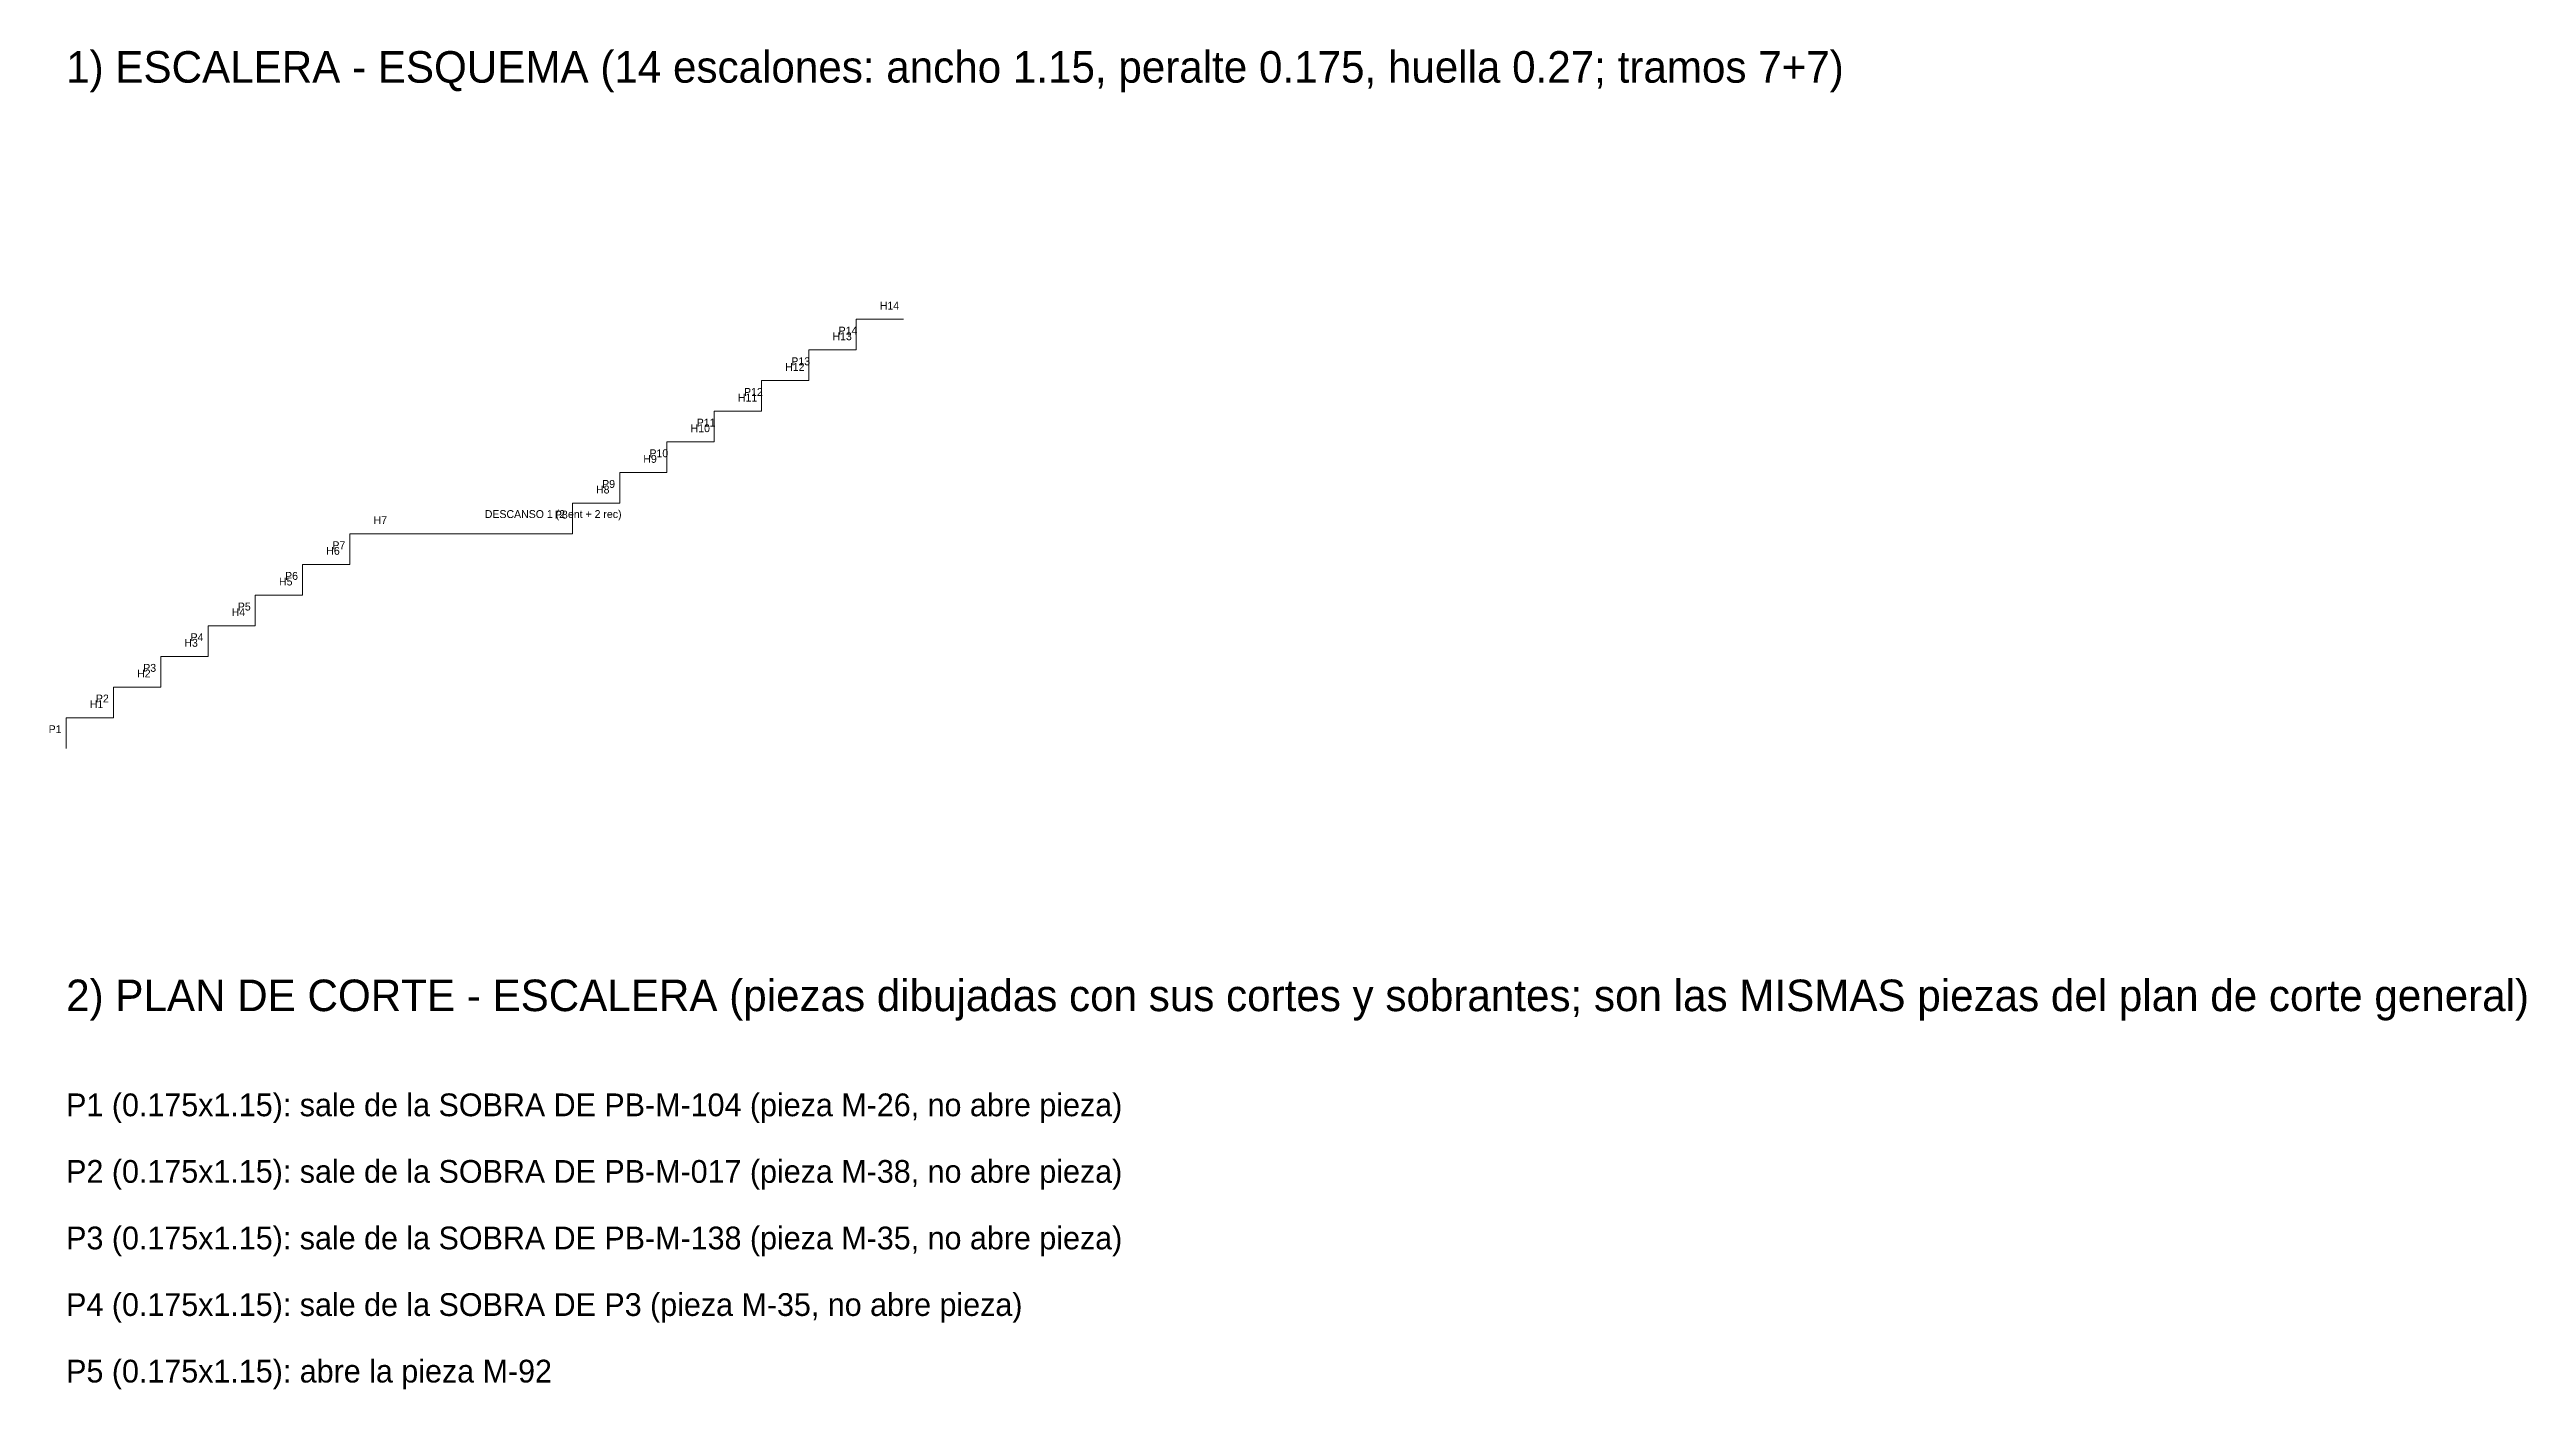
# Model space of a CAD drawing. Header units: metres. Extents: x 489.4 to 571.8, y -144.7 to -79.7.
# Drawn here: x 553.11 to 567.25, y -88.87 to -81.22 of the extents above; entities that cross this region are included whole.
import ezdxf

# ---------------------------------------------------------------- set-up
doc = ezdxf.new("R2010")
doc.units = ezdxf.units.M
doc.layers.add('ESCALERA-REGADERA-ZOCLO', color=6, linetype='Continuous', lineweight=0, plot=False)
doc.layers.add('ESCALERA-REGADERA-ZOCLO-TEXTO', color=7, linetype='Continuous', lineweight=0, plot=False)

msp = doc.modelspace()

# ---------------------------------------------------------------- linework, layer by layer
at = {"layer": 'ESCALERA-REGADERA-ZOCLO'}
for p, q in [((557.712, -82.935), (557.712, -82.76)), ((557.712, -82.76), (557.982, -82.76)), ((557.442, -83.11), (557.442, -82.935)), ((557.442, -82.935), (557.712, -82.935)), ((557.172, -83.285), (557.172, -83.11)), ((557.172, -83.11), (557.442, -83.11)), ((556.902, -83.46), (556.902, -83.285)), ((556.902, -83.285), (557.172, -83.285)), ((556.632, -83.635), (556.632, -83.46)), ((556.632, -83.46), (556.902, -83.46)), ((556.362, -83.81), (556.362, -83.635)), ((556.362, -83.635), (556.632, -83.635)), ((556.092, -83.985), (556.092, -83.81)), ((556.092, -83.81), (556.362, -83.81)), ((554.822, -84.16), (554.822, -83.985)), ((554.822, -83.985), (555.092, -83.985)), ((555.092, -83.985), (556.092, -83.985)), ((554.552, -84.335), (554.552, -84.16)), ((554.552, -84.16), (554.822, -84.16)), ((554.282, -84.51), (554.282, -84.335)), ((554.282, -84.335), (554.552, -84.335)), ((554.012, -84.685), (554.012, -84.51)), ((554.012, -84.51), (554.282, -84.51)), ((553.742, -84.86), (553.742, -84.685)), ((553.742, -84.685), (554.012, -84.685)), ((553.472, -85.035), (553.472, -84.86)), ((553.472, -84.86), (553.742, -84.86)), ((553.202, -85.21), (553.202, -85.035)), ((553.202, -85.035), (553.472, -85.035))]:
    msp.add_line(p, q, dxfattribs=at)

# ---------------------------------------------------------------- texts
at = {"layer": 'ESCALERA-REGADERA-ZOCLO-TEXTO'}
for s, height, p in [('1) ESCALERA - ESQUEMA (14 escalones: ancho 1.15, peralte 0.175, huella 0.27; tramos 7+7)', 0.18, (553.202, -81.41)), ('H14', 0.045, (557.847, -82.705)), ('H13', 0.045, (557.577, -82.88)), ('P14', 0.045, (557.612, -82.848)), ('P13', 0.045, (557.342, -83.023)), ('H12', 0.045, (557.307, -83.055)), ('H11', 0.045, (557.037, -83.23)), ('P12', 0.045, (557.072, -83.198)), ('H10', 0.045, (556.767, -83.405)), ('P11', 0.045, (556.802, -83.373)), ('H9', 0.045, (556.497, -83.58)), ('P10', 0.045, (556.532, -83.548)), ('H8', 0.045, (556.227, -83.755)), ('P9', 0.045, (556.262, -83.723)), ('DESCANSO 1 (2 ent + 2 rec)', 0.045, (555.592, -83.895)), ('P8', 0.045, (555.992, -83.898)), ('H7', 0.045, (554.957, -83.93)), ('H6', 0.045, (554.687, -84.105)), ('P7', 0.045, (554.722, -84.073)), ('H5', 0.045, (554.417, -84.28)), ('P6', 0.045, (554.452, -84.248)), ('H4', 0.045, (554.147, -84.455)), ('P5', 0.045, (554.182, -84.423)), ('P4', 0.045, (553.912, -84.598)), ('H3', 0.045, (553.877, -84.63)), ('H2', 0.045, (553.607, -84.805)), ('P3', 0.045, (553.642, -84.773)), ('H1', 0.045, (553.337, -84.98)), ('P2', 0.045, (553.372, -84.948)), ('P1', 0.045, (553.102, -85.123)), ('2) PLAN DE CORTE - ESCALERA (piezas dibujadas con sus cortes y sobrantes; son las MISMAS piezas del plan de corte general)', 0.18, (553.202, -86.71)), ('P1 (0.175x1.15): sale de la SOBRA DE PB-M-104 (pieza M-26, no abre pieza)', 0.13, (553.202, -87.31)), ('P2 (0.175x1.15): sale de la SOBRA DE PB-M-017 (pieza M-38, no abre pieza)', 0.13, (553.202, -87.69)), ('P3 (0.175x1.15): sale de la SOBRA DE PB-M-138 (pieza M-35, no abre pieza)', 0.13, (553.202, -88.07)), ('P4 (0.175x1.15): sale de la SOBRA DE P3 (pieza M-35, no abre pieza)', 0.13, (553.202, -88.45)), ('P5 (0.175x1.15): abre la pieza M-92', 0.13, (553.202, -88.83))]:
    msp.add_text(s, height=height, dxfattribs=at).set_placement(p)

doc.saveas('drawing.dxf')
